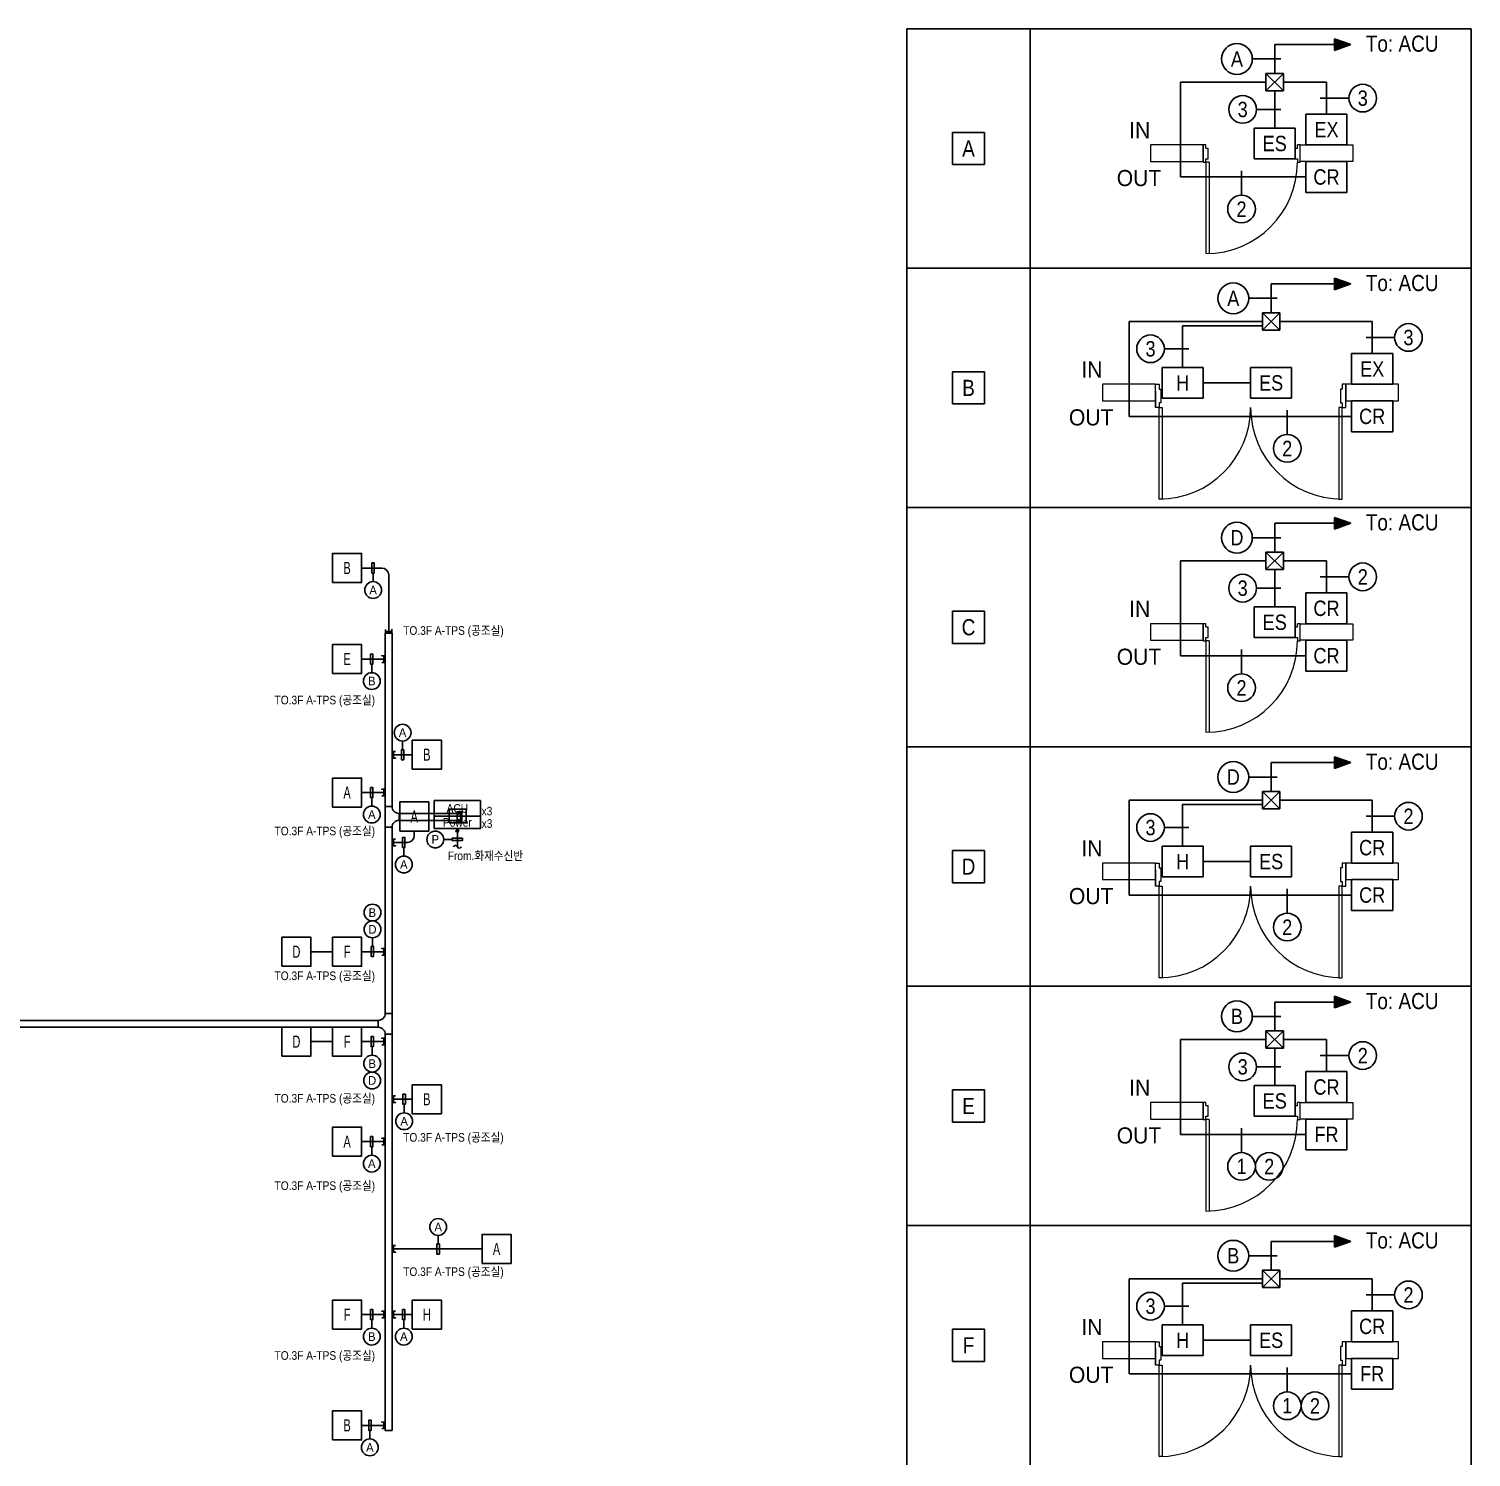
# Model space of a CAD drawing. Header units: millimetres. Extents: x 88230 to 502050, y -351975 to 882900.
# Drawn here: x 153714 to 216300, y 286325 to 348300 of the extents above; entities that cross this region are included whole.
import ezdxf
from ezdxf.enums import TextEntityAlignment as Align

# ---------------------------------------------------------------- set-up
doc = ezdxf.new("R2010")
doc.units = ezdxf.units.MM
doc.header["$LTSCALE"] = 150
doc.linetypes.add('D1', pattern=[3, 1, -1, 1])
for name, color, linetype in [('-----20 General Symbol', 3, 'Continuous'), ('-----27 Communication Cable Tray', 2, 'Continuous'), ('-----29 Indicator', 1, 'Continuous'), ('-----30 Text', 2, 'Continuous'), ('4', 4, 'Continuous'), ('6', 6, 'Continuous')]:
    doc.layers.add(name, color=color, linetype=linetype)
doc.layers.add('-----31 Base Plan', color=8, linetype='Continuous', lineweight=0)
doc.styles.add('ELEC', font='')
doc.styles.get('ELEC').set_extended_font_data('Dotum')

# ---------------------------------------------------------------- blocks, each defined once
blk = doc.blocks.new('GOK_B')
at = {"layer": '-----20 General Symbol', "color": 1}
blk.add_lwpolyline([(272950, 41850), (274750, 41850), (274750, 43650), (272950, 43650)], close=True, dxfattribs=at)
at = {"layer": '-----20 General Symbol', "color": 3, "style": 'ELEC', "width": 0.7}
blk.add_text('B', height=750, dxfattribs=at).set_placement((273850, 42750), align=Align.MIDDLE_CENTER)
blk = doc.blocks.new('GOK_H')
at = {"layer": '-----20 General Symbol', "color": 1}
blk.add_lwpolyline([(139470, -259730), (140730, -259730), (140730, -258470), (139470, -258470)], close=True, dxfattribs=at)
at = {"layer": '-----20 General Symbol', "color": 3, "style": 'ELEC', "width": 0.7}
blk.add_text('H', height=525, dxfattribs=at).set_placement((140100, -259100), align=Align.MIDDLE_CENTER)
blk = doc.blocks.new('GOK_F')
at = {"layer": '-----20 General Symbol', "color": 1}
blk.add_lwpolyline([(275670, 41850), (277470, 41850), (277470, 43650), (275670, 43650)], close=True, dxfattribs=at)
at = {"layer": '-----20 General Symbol', "color": 3, "style": 'ELEC', "width": 0.7}
blk.add_text('F', height=750, dxfattribs=at).set_placement((276570, 42750), align=Align.MIDDLE_CENTER)
blk = doc.blocks.new('GOK_A')
at = {"layer": '-----20 General Symbol', "color": 1}
blk.add_lwpolyline([(272950, 44280), (274750, 44280), (274750, 46080), (272950, 46080)], close=True, dxfattribs=at)
at = {"layer": '-----20 General Symbol', "color": 3, "style": 'ELEC', "width": 0.7}
blk.add_text('A', height=750, dxfattribs=at).set_placement((273850, 45180), align=Align.MIDDLE_CENTER)
blk = doc.blocks.new('GOK_E')
at = {"layer": '-----20 General Symbol', "color": 1}
blk.add_lwpolyline([(275670, 44280), (277470, 44280), (277470, 46080), (275670, 46080)], close=True, dxfattribs=at)
at = {"layer": '-----20 General Symbol', "color": 3, "style": 'ELEC', "width": 0.7}
blk.add_text('E', height=750, dxfattribs=at).set_placement((276570, 45180), align=Align.MIDDLE_CENTER)
blk = doc.blocks.new('GOK_D')
at = {"layer": '-----20 General Symbol', "color": 1}
blk.add_lwpolyline([(116508, -205929), (117768, -205929), (117768, -204669), (116508, -204669)], close=True, dxfattribs=at)
at = {"layer": '-----20 General Symbol', "color": 3, "style": 'ELEC', "width": 0.7}
blk.add_text('D', height=525, dxfattribs=at).set_placement((117138, -205299), align=Align.MIDDLE_CENTER)
blk = doc.blocks.new('범례2_GOK')
at = {"layer": '4', "ltscale": 0.05}
h = blk.add_hatch(color=256, dxfattribs=at)
h.dxf.hatch_style = 1
h.paths.add_polyline_path([(38427, 168058), (38951, 168249), (38427, 168440)])
at = {"layer": '4'}
h = blk.add_hatch(color=256, dxfattribs=at)
h.dxf.hatch_style = 1
h.paths.add_polyline_path([(38427, 160327), (38951, 160518), (38427, 160709)])
h = blk.add_hatch(color=256, dxfattribs=at)
h.dxf.hatch_style = 1
h.paths.add_polyline_path([(38427, 152596), (38951, 152787), (38427, 152978)])
h = blk.add_hatch(color=256, dxfattribs=at)
h.dxf.hatch_style = 1
h.paths.add_polyline_path([(38427, 144865), (38951, 145056), (38427, 145247)])
h = blk.add_hatch(color=256, dxfattribs=at)
h.dxf.hatch_style = 1
h.paths.add_polyline_path([(38427, 137134), (38951, 137325), (38427, 137516)])
h = blk.add_hatch(color=256, dxfattribs=at)
h.dxf.hatch_style = 1
h.paths.add_polyline_path([(38427, 129403), (38951, 129594), (38427, 129784)])
at = {"layer": '-----20 General Symbol'}
for p, q in [((36214, 167321), (36778, 167321)), ((36214, 166758), (36214, 167321)), ((36778, 166758), (36214, 167321)), ((36214, 166758), (36778, 167321)), ((36778, 167321), (36778, 166758)), ((36778, 166758), (36214, 166758)), ((36098, 159590), (36661, 159590)), ((36098, 159027), (36098, 159590)), ((36661, 159027), (36098, 159590)), ((36098, 159027), (36661, 159590)), ((36661, 159590), (36661, 159027)), ((36661, 159027), (36098, 159027)), ((36214, 151859), (36778, 151859)), ((36214, 151295), (36214, 151859)), ((36778, 151295), (36214, 151859)), ((36214, 151295), (36778, 151859)), ((36778, 151859), (36778, 151295)), ((36778, 151295), (36214, 151295)), ((36098, 144128), (36661, 144128)), ((36098, 143564), (36098, 144128)), ((36661, 143564), (36098, 144128)), ((36098, 143564), (36661, 144128)), ((36661, 144128), (36661, 143564)), ((36661, 143564), (36098, 143564)), ((36214, 136397), (36778, 136397)), ((36214, 135833), (36214, 136397)), ((36778, 135833), (36214, 136397)), ((36214, 135833), (36778, 136397)), ((36778, 136397), (36778, 135833)), ((36778, 135833), (36214, 135833)), ((36098, 128666), (36661, 128666)), ((36098, 128102), (36098, 128666)), ((36661, 128102), (36098, 128666)), ((36098, 128102), (36661, 128666)), ((36661, 128666), (36661, 128102)), ((36661, 128102), (36098, 128102))]:
    blk.add_line(p, q, dxfattribs=at)
at = {"layer": '-----20 General Symbol', "color": 1}
for p, q in [((37505, 166001), (38830, 166001)), ((37505, 165007), (37505, 166001)), ((38830, 166001), (38830, 165007)), ((27126, 165414), (26084, 165414)), ((26084, 165414), (26084, 164372)), ((27126, 164372), (27126, 165414)), ((35834, 165552), (37159, 165552)), ((35834, 164558), (35834, 165552)), ((37159, 165552), (37159, 164558)), ((38830, 165007), (37505, 165007)), ((37159, 164558), (35834, 164558)), ((37505, 164470), (38830, 164470)), ((37505, 163476), (37505, 164470)), ((38830, 164470), (38830, 163476)), ((26084, 164372), (27126, 164372)), ((38830, 163476), (37505, 163476)), ((38981, 158270), (40306, 158270)), ((38981, 157276), (38981, 158270)), ((40306, 158270), (40306, 157276)), ((27126, 157683), (26084, 157683)), ((26084, 157683), (26084, 156641)), ((27126, 156641), (27126, 157683)), ((32857, 157820), (34182, 157820)), ((32857, 156827), (32857, 157820)), ((34182, 157820), (34182, 156827)), ((35717, 157820), (37042, 157820)), ((35717, 156827), (35717, 157820)), ((37042, 157820), (37042, 156827)), ((40306, 157276), (38981, 157276)), ((26084, 156641), (27126, 156641)), ((34182, 156827), (32857, 156827)), ((37042, 156827), (35717, 156827)), ((38981, 156739), (40306, 156739)), ((38981, 155745), (38981, 156739)), ((40306, 156739), (40306, 155745)), ((40306, 155745), (38981, 155745)), ((37505, 150539), (38830, 150539)), ((37505, 149545), (37505, 150539)), ((38830, 150539), (38830, 149545)), ((35834, 150089), (37159, 150089)), ((35834, 149095), (35834, 150089)), ((37159, 150089), (37159, 149095)), ((27126, 149952), (26084, 149952)), ((26084, 149952), (26084, 148909)), ((27126, 148909), (27126, 149952)), ((37159, 149095), (35834, 149095)), ((38830, 149545), (37505, 149545)), ((26084, 148909), (27126, 148909)), ((37505, 149008), (38830, 149008)), ((37505, 148014), (37505, 149008)), ((38830, 149008), (38830, 148014)), ((38830, 148014), (37505, 148014)), ((38981, 142808), (40306, 142808)), ((38981, 141814), (38981, 142808)), ((40306, 142808), (40306, 141814)), ((27126, 142220), (26084, 142220)), ((26084, 142220), (26084, 141178)), ((27126, 141178), (27126, 142220)), ((32857, 142358), (34182, 142358)), ((32857, 141364), (32857, 142358)), ((34182, 142358), (34182, 141364)), ((35717, 142358), (37042, 142358)), ((35717, 141364), (35717, 142358)), ((37042, 142358), (37042, 141364)), ((40306, 141814), (38981, 141814)), ((26084, 141178), (27126, 141178)), ((34182, 141364), (32857, 141364)), ((37042, 141364), (35717, 141364)), ((38981, 141277), (40306, 141277)), ((38981, 140283), (38981, 141277)), ((40306, 141277), (40306, 140283)), ((40306, 140283), (38981, 140283)), ((37505, 135077), (38830, 135077)), ((37505, 134083), (37505, 135077)), ((38830, 135077), (38830, 134083)), ((27126, 134489), (26084, 134489)), ((26084, 134489), (26084, 133447)), ((27126, 133447), (27126, 134489)), ((35834, 134627), (37159, 134627)), ((35834, 133633), (35834, 134627)), ((37159, 134627), (37159, 133633)), ((38830, 134083), (37505, 134083)), ((26084, 133447), (27126, 133447)), ((37159, 133633), (35834, 133633)), ((37505, 133546), (38830, 133546)), ((37505, 132552), (37505, 133546)), ((38830, 133546), (38830, 132552)), ((38830, 132552), (37505, 132552)), ((38981, 127346), (40306, 127346)), ((38981, 126352), (38981, 127346)), ((40306, 127346), (40306, 126352)), ((27126, 126758), (26084, 126758)), ((26084, 126758), (26084, 125716)), ((27126, 125716), (27126, 126758)), ((32857, 126896), (34182, 126896)), ((32857, 125902), (32857, 126896)), ((34182, 126896), (34182, 125902)), ((35717, 126896), (37042, 126896)), ((35717, 125902), (35717, 126896)), ((37042, 126896), (37042, 125902)), ((40306, 126352), (38981, 126352)), ((34182, 125902), (32857, 125902)), ((37042, 125902), (35717, 125902)), ((38981, 125815), (40306, 125815)), ((38981, 124821), (38981, 125815)), ((40306, 125815), (40306, 124821)), ((26084, 125716), (27126, 125716)), ((40306, 124821), (38981, 124821))]:
    blk.add_line(p, q, dxfattribs=at)
at = {"layer": '-----29 Indicator', "color": 1}
for p, q in [((24617, 168758), (28593, 168758)), ((24617, 161027), (24617, 168758)), ((28593, 168758), (28593, 161027)), ((42841, 168758), (28593, 168758)), ((28593, 168758), (28593, 161027)), ((42841, 161027), (42841, 168758)), ((28593, 161027), (24617, 161027)), ((24617, 161027), (28593, 161027)), ((24617, 153296), (24617, 161027)), ((28593, 161027), (42841, 161027)), ((28593, 161027), (28593, 153296)), ((42841, 161027), (28593, 161027)), ((28593, 161027), (28593, 153296)), ((42841, 153296), (42841, 161027)), ((28593, 153296), (24617, 153296)), ((24617, 153296), (28593, 153296)), ((24617, 145565), (24617, 153296)), ((28593, 153296), (42841, 153296)), ((28593, 153296), (28593, 145565)), ((42841, 153296), (28593, 153296)), ((28593, 153296), (28593, 145565)), ((42841, 145565), (42841, 153296)), ((28593, 145565), (24617, 145565)), ((24617, 145565), (28593, 145565)), ((24617, 137834), (24617, 145565)), ((28593, 145565), (42841, 145565)), ((28593, 145565), (28593, 137834)), ((42841, 145565), (28593, 145565)), ((28593, 145565), (28593, 137834)), ((42841, 137834), (42841, 145565)), ((28593, 137834), (24617, 137834)), ((24617, 137834), (28593, 137834)), ((24617, 130103), (24617, 137834)), ((28593, 137834), (42841, 137834)), ((28593, 137834), (28593, 130103)), ((42841, 137834), (28593, 137834)), ((28593, 137834), (28593, 130103)), ((42841, 130103), (42841, 137834)), ((28593, 130103), (24617, 130103)), ((24617, 130103), (28593, 130103)), ((24617, 122372), (24617, 130103)), ((28593, 130103), (42841, 130103)), ((28593, 130103), (28593, 122372)), ((42841, 130103), (28593, 130103)), ((28593, 130103), (28593, 122372)), ((42841, 122372), (42841, 130103))]:
    blk.add_line(p, q, dxfattribs=at)
at = {"layer": '-----29 Indicator', "color": 1, "linetype": 'Continuous'}
for p, q in [((36297, 167785), (35772, 167785)), ((36695, 167785), (36297, 167785)), ((37969, 166520), (38366, 166520)), ((38366, 166520), (38892, 166520)), ((36297, 166155), (35908, 166155)), ((36695, 166155), (36297, 166155)), ((35424, 164172), (35424, 163774)), ((35424, 163774), (35424, 163385)), ((36181, 160054), (35655, 160054)), ((36578, 160054), (36181, 160054)), ((33320, 158424), (32932, 158424)), ((33718, 158424), (33320, 158424)), ((39445, 158789), (39843, 158789)), ((39843, 158789), (40369, 158789)), ((36900, 156441), (36900, 156043)), ((36900, 156043), (36900, 155654)), ((36297, 152323), (35772, 152323)), ((36695, 152323), (36297, 152323)), ((37969, 151058), (38366, 151058)), ((38366, 151058), (38892, 151058)), ((36297, 150692), (35908, 150692)), ((36695, 150692), (36297, 150692)), ((35424, 148710), (35424, 148312)), ((35424, 148312), (35424, 147923)), ((36181, 144592), (35655, 144592)), ((36578, 144592), (36181, 144592)), ((39445, 143327), (39843, 143327)), ((39843, 143327), (40369, 143327)), ((33320, 142961), (32932, 142961)), ((33718, 142961), (33320, 142961)), ((36900, 140979), (36900, 140581)), ((36900, 140581), (36900, 140192)), ((36297, 136861), (35772, 136861)), ((36695, 136861), (36297, 136861)), ((37969, 135596), (38366, 135596)), ((38366, 135596), (38892, 135596)), ((36297, 135230), (35908, 135230)), ((36695, 135230), (36297, 135230)), ((35424, 133247), (35424, 132850)), ((35424, 132850), (35424, 132461)), ((36181, 129130), (35655, 129130)), ((36578, 129130), (36181, 129130)), ((39445, 127865), (39843, 127865)), ((39843, 127865), (40369, 127865)), ((33320, 127499), (32932, 127499)), ((33718, 127499), (33320, 127499)), ((36900, 125516), (36900, 125119)), ((36900, 125119), (36900, 124730))]:
    blk.add_line(p, q, dxfattribs=at)
for centre, radius in [((35275, 167785), 497), ((39340, 166520), 447), ((35461, 166155), 447), ((35424, 162938), 447), ((35158, 160054), 497), ((32484, 158424), 447), ((40816, 158789), 447), ((36900, 155207), 447), ((35275, 152323), 497), ((39340, 151058), 447), ((35461, 150692), 447), ((35424, 147476), 447), ((35158, 144592), 497), ((40816, 143327), 447), ((32484, 142961), 447), ((36900, 139745), 447), ((35275, 136861), 497), ((39340, 135596), 447), ((35461, 135230), 447), ((35424, 132014), 447), ((36318, 132014), 447), ((35158, 129130), 497), ((40816, 127865), 447), ((32484, 127499), 447), ((36900, 124283), 447), ((37795, 124283), 447)]:
    blk.add_circle(centre, radius, dxfattribs=at)
at = {"layer": '-----31 Base Plan'}
for p, q in [((34188, 165007), (32483, 165007)), ((32483, 165007), (32483, 164470)), ((34188, 165007), (34188, 164452)), ((34275, 165007), (34188, 165007)), ((34188, 164470), (34188, 165007)), ((34275, 164905), (34275, 165007)), ((37228, 164905), (37228, 165007)), ((37315, 165007), (37228, 165007)), ((37315, 164452), (37315, 165007)), ((37315, 165007), (39020, 165007)), ((37315, 164470), (37315, 165007)), ((39020, 165007), (39020, 164470)), ((32483, 164470), (34188, 164470)), ((34275, 164905), (34345, 164905)), ((34275, 164452), (34275, 164558)), ((34275, 164558), (34345, 164558)), ((34345, 164558), (34345, 164905)), ((37159, 164905), (37159, 164558)), ((37159, 164905), (37228, 164905)), ((37159, 164558), (37228, 164558)), ((37228, 164558), (37228, 164452)), ((39020, 164470), (37315, 164470)), ((34188, 164452), (34275, 164452)), ((34380, 164452), (34275, 164452)), ((34275, 164452), (34275, 161499)), ((34380, 164452), (34380, 161501)), ((37228, 164452), (37315, 164452)), ((32643, 157276), (30937, 157276)), ((30937, 157276), (30937, 156739)), ((32643, 156525), (32643, 157276)), ((32643, 157276), (32762, 157276)), ((32643, 156739), (32643, 157276)), ((32643, 157061), (32643, 156524)), ((32762, 157276), (32762, 157123)), ((32762, 157123), (32814, 157123)), ((32814, 157123), (32814, 156679)), ((38672, 157123), (38620, 157123)), ((38620, 157123), (38620, 156679)), ((38791, 157276), (38672, 157276)), ((38672, 157276), (38672, 157123)), ((38791, 156525), (38791, 157276)), ((40497, 157276), (38791, 157276)), ((38791, 157276), (38791, 156739)), ((40497, 156739), (40497, 157276)), ((30937, 156739), (32643, 156739)), ((32814, 156679), (32762, 156679)), ((32762, 156679), (32762, 156525)), ((38620, 156679), (38672, 156679)), ((38672, 156679), (38672, 156525)), ((38791, 156739), (40497, 156739)), ((32762, 156525), (32643, 156525)), ((32762, 156525), (32762, 156525)), ((32762, 153570), (32762, 156525)), ((32762, 156525), (32865, 156525)), ((32865, 156525), (32865, 153570)), ((38569, 156525), (38569, 153570)), ((38672, 156525), (38569, 156525)), ((38672, 156525), (38672, 156525)), ((38672, 156525), (38672, 156525)), ((38672, 156525), (38791, 156525)), ((38672, 153570), (38672, 156525)), ((32865, 153570), (32762, 153570)), ((38569, 153570), (38672, 153570)), ((34188, 149545), (32483, 149545)), ((32483, 149545), (32483, 149008)), ((34188, 149545), (34188, 148989)), ((34275, 149545), (34188, 149545)), ((34188, 149008), (34188, 149545)), ((34188, 149406), (34188, 149059)), ((34275, 149443), (34275, 149545)), ((34275, 149443), (34345, 149443)), ((34275, 148989), (34275, 149095)), ((34275, 149095), (34345, 149095)), ((34345, 149095), (34345, 149443)), ((37159, 149443), (37159, 149095)), ((37159, 149443), (37228, 149443)), ((37159, 149095), (37228, 149095)), ((37228, 149443), (37228, 149545)), ((37315, 149545), (37228, 149545)), ((37228, 149095), (37228, 148989)), ((37315, 148989), (37315, 149545)), ((37315, 149545), (39020, 149545)), ((37315, 149008), (37315, 149545)), ((37315, 149059), (37315, 149406)), ((37315, 149059), (37315, 149406)), ((39020, 149545), (39020, 149008)), ((32483, 149008), (34188, 149008)), ((34188, 148989), (34275, 148989)), ((34380, 148989), (34275, 148989)), ((34275, 148989), (34275, 146037)), ((34380, 148989), (34380, 146038)), ((37228, 148989), (37315, 148989)), ((39020, 149008), (37315, 149008)), ((32643, 141814), (30937, 141814)), ((30937, 141814), (30937, 141277)), ((32643, 141063), (32643, 141814)), ((32643, 141814), (32762, 141814)), ((32643, 141277), (32643, 141814)), ((32762, 141814), (32762, 141660)), ((32762, 141660), (32814, 141660)), ((32814, 141660), (32814, 141216)), ((38672, 141660), (38620, 141660)), ((38620, 141660), (38620, 141216)), ((38791, 141814), (38672, 141814)), ((38672, 141814), (38672, 141660)), ((38791, 141063), (38791, 141814)), ((40497, 141814), (38791, 141814)), ((38791, 141814), (38791, 141277)), ((40497, 141277), (40497, 141814)), ((30937, 141277), (32643, 141277)), ((32643, 141599), (32643, 141062)), ((32814, 141216), (32762, 141216)), ((32762, 141216), (32762, 141063)), ((38620, 141216), (38672, 141216)), ((38672, 141216), (38672, 141063)), ((38791, 141277), (40497, 141277)), ((32762, 141063), (32643, 141063)), ((32762, 141063), (32762, 141063)), ((32762, 138108), (32762, 141063)), ((32762, 141063), (32865, 141063)), ((32865, 141063), (32865, 138108)), ((38569, 141063), (38569, 138108)), ((38672, 141063), (38569, 141063)), ((38672, 141063), (38672, 141063)), ((38672, 141063), (38672, 141063)), ((38672, 141063), (38791, 141063)), ((38672, 138108), (38672, 141063)), ((32865, 138108), (32762, 138108)), ((38569, 138108), (38672, 138108)), ((34188, 134083), (32483, 134083)), ((32483, 134083), (32483, 133546)), ((34188, 134083), (34188, 133527)), ((34275, 134083), (34188, 134083)), ((34188, 133546), (34188, 134083)), ((34188, 133944), (34188, 133597)), ((34275, 133981), (34275, 134083)), ((34275, 133981), (34345, 133981)), ((34345, 133633), (34345, 133981)), ((37159, 133981), (37159, 133633)), ((37159, 133981), (37228, 133981)), ((37228, 133981), (37228, 134083)), ((37315, 134083), (37228, 134083)), ((37315, 133527), (37315, 134083)), ((37315, 134083), (39020, 134083)), ((37315, 133546), (37315, 134083)), ((37315, 133597), (37315, 133944)), ((37315, 133597), (37315, 133944)), ((39020, 134083), (39020, 133546)), ((32483, 133546), (34188, 133546)), ((34188, 133527), (34275, 133527)), ((34275, 133527), (34275, 133633)), ((34275, 133633), (34345, 133633)), ((34380, 133527), (34275, 133527)), ((34275, 133527), (34275, 130574)), ((34380, 133527), (34380, 130576)), ((37159, 133633), (37228, 133633)), ((37228, 133633), (37228, 133527)), ((37228, 133527), (37315, 133527)), ((39020, 133546), (37315, 133546)), ((32643, 126352), (30937, 126352)), ((30937, 126352), (30937, 125815)), ((32643, 125600), (32643, 126352)), ((32643, 126352), (32762, 126352)), ((32643, 125815), (32643, 126352)), ((32762, 126352), (32762, 126198)), ((38791, 126352), (38672, 126352)), ((38672, 126352), (38672, 126198)), ((38791, 125600), (38791, 126352)), ((40497, 126352), (38791, 126352)), ((38791, 126352), (38791, 125815)), ((40497, 125815), (40497, 126352)), ((30937, 125815), (32643, 125815)), ((32643, 126137), (32643, 125600)), ((32762, 126198), (32814, 126198)), ((32814, 126198), (32814, 125754)), ((38672, 126198), (38620, 126198)), ((38620, 126198), (38620, 125754)), ((38791, 125815), (40497, 125815)), ((32762, 125600), (32643, 125600)), ((32814, 125754), (32762, 125754)), ((32762, 125754), (32762, 125600)), ((32762, 125600), (32762, 125600)), ((32762, 122646), (32762, 125600)), ((32762, 125600), (32865, 125600)), ((32865, 125600), (32865, 122646)), ((38569, 125600), (38569, 122646)), ((38672, 125600), (38569, 125600)), ((38620, 125754), (38672, 125754)), ((38672, 125754), (38672, 125600)), ((38672, 125600), (38672, 125600)), ((38672, 125600), (38672, 125600)), ((38672, 125600), (38791, 125600)), ((38672, 122646), (38672, 125600)), ((32865, 122646), (32762, 122646)), ((38569, 122646), (38672, 122646))]:
    blk.add_line(p, q, dxfattribs=at)
at = {"layer": '-----31 Base Plan', "ltscale": 8}
for p, q in [((34188, 164868), (34188, 164521)), ((37315, 164521), (37315, 164868)), ((37315, 164521), (37315, 164868))]:
    blk.add_line(p, q, dxfattribs=at)
at = {"layer": '-----31 Base Plan'}
for centre, radius, start, end in [((34275, 164452), 2953, 270, 0), ((32762, 156525), 2955, 270.0001, 0), ((38672, 156525), 2955, 180, 269.9999), ((34275, 148989), 2953, 270, 0), ((32762, 141063), 2955, 270.0001, 0), ((38672, 141063), 2955, 180, 269.9999), ((34275, 133527), 2953, 270, 0), ((32762, 125600), 2955, 270.0001, 0), ((38672, 125600), 2955, 180, 269.9999)]:
    blk.add_arc(centre, radius, start, end, dxfattribs=at)
at = {"layer": '4'}
for p, q in [((38427, 168249), (36496, 168249)), ((36496, 168249), (36496, 167321)), ((36214, 167040), (33448, 167040)), ((33448, 167040), (33448, 163973)), ((38168, 167040), (36778, 167040)), ((38168, 166001), (38168, 167040)), ((36496, 166758), (36496, 165552)), ((33448, 163973), (37505, 163973)), ((38427, 160518), (36379, 160518)), ((36379, 160518), (36379, 159590)), ((38951, 160518), (38427, 160709)), ((38427, 160709), (38427, 160327)), ((38427, 160327), (38951, 160518)), ((36098, 159308), (31790, 159308)), ((31790, 159308), (31790, 156242)), ((33519, 159169), (33519, 157820)), ((36098, 159169), (33519, 159169)), ((39644, 159308), (36661, 159308)), ((39644, 158270), (39644, 159308)), ((35717, 157323), (34182, 157323)), ((31790, 156242), (38981, 156242)), ((38951, 152787), (38427, 152978)), ((38427, 152978), (38427, 152596)), ((38427, 152787), (36496, 152787)), ((36496, 152787), (36496, 151859)), ((38427, 152596), (38951, 152787)), ((36214, 151577), (33448, 151577)), ((33448, 151577), (33448, 148511)), ((38168, 151577), (36778, 151577)), ((38168, 150539), (38168, 151577)), ((36496, 151295), (36496, 150089)), ((33448, 148511), (37505, 148511)), ((38427, 145056), (36379, 145056)), ((36379, 145056), (36379, 144128)), ((38951, 145056), (38427, 145247)), ((38427, 145247), (38427, 144865)), ((38427, 144865), (38951, 145056)), ((36098, 143846), (31790, 143846)), ((31790, 143846), (31790, 140780)), ((33519, 143707), (33519, 142358)), ((36098, 143707), (33519, 143707)), ((39644, 143846), (36661, 143846)), ((39644, 142808), (39644, 143846)), ((35717, 141861), (34182, 141861)), ((31790, 140780), (38981, 140780)), ((38951, 137325), (38427, 137516)), ((38427, 137516), (38427, 137134)), ((38427, 137325), (36496, 137325)), ((36496, 137325), (36496, 136397)), ((38427, 137134), (38951, 137325)), ((36214, 136115), (33448, 136115)), ((33448, 136115), (33448, 133049)), ((38168, 136115), (36778, 136115)), ((38168, 135077), (38168, 136115)), ((36496, 135833), (36496, 134627)), ((33448, 133049), (37505, 133049)), ((38427, 129594), (36379, 129594)), ((36379, 129594), (36379, 128666)), ((38951, 129594), (38427, 129784)), ((38427, 129784), (38427, 129403)), ((38427, 129403), (38951, 129594)), ((36098, 128384), (31790, 128384)), ((31790, 128384), (31790, 125318)), ((33519, 128245), (33519, 126896)), ((36098, 128245), (33519, 128245)), ((39644, 128384), (36661, 128384)), ((39644, 127346), (39644, 128384)), ((35717, 126399), (34182, 126399)), ((31790, 125318), (38981, 125318))]:
    blk.add_line(p, q, dxfattribs=at)
at = {"layer": '4', "ltscale": 0.05}
for p, q in [((38951, 168249), (38427, 168440)), ((38427, 168440), (38427, 168058)), ((38427, 168058), (38951, 168249))]:
    blk.add_line(p, q, dxfattribs=at)
at = {"layer": '-----20 General Symbol', "color": 3, "style": 'ELEC', "width": 0.9}
for s, p in [('EX', (38168, 165504)), ('ES', (36496, 165055)), ('CR', (38168, 163973)), ('EX', (39644, 157773)), ('H', (33519, 157323)), ('ES', (36379, 157323)), ('CR', (39644, 156242)), ('CR', (38168, 150042)), ('ES', (36496, 149592)), ('CR', (38168, 148511)), ('CR', (39644, 142311)), ('H', (33519, 141861)), ('ES', (36379, 141861)), ('CR', (39644, 140780)), ('CR', (38168, 134580)), ('ES', (36496, 134130)), ('FR', (38168, 133049)), ('CR', (39644, 126849)), ('H', (33519, 126399)), ('ES', (36379, 126399)), ('FR', (39644, 125318))]:
    blk.add_text(s, height=497, dxfattribs=at).set_placement(p, align=Align.MIDDLE_CENTER)
at = {"layer": '-----20 General Symbol', "style": 'ELEC', "width": 0.9}
for s, p in [('A', (26605, 164893)), ('B', (26605, 157162)), ('C', (26605, 149430)), ('D', (26605, 141699)), ('E', (26605, 133968)), ('F', (26605, 126237))]:
    blk.add_text(s, height=521, dxfattribs=at).set_placement(p, align=Align.MIDDLE_CENTER)
at = {"layer": '-----30 Text', "style": 'ELEC', "width": 0.9}
for p in [(40612, 168280), (40612, 160549), (40612, 152818), (40612, 145087), (40612, 137356), (40612, 129624)]:
    blk.add_text('To: ACU', height=521.1, dxfattribs=at).set_placement(p, align=Align.MIDDLE_CENTER)
for s, p in [('A', (35275, 167785)), ('3', (35461, 166155)), ('3', (39340, 166520)), ('2', (35424, 162938)), ('A', (35158, 160054)), ('3', (40816, 158789)), ('3', (32484, 158424)), ('2', (36900, 155207)), ('D', (35275, 152323)), ('3', (35461, 150692)), ('2', (39340, 151058)), ('2', (35424, 147476)), ('D', (35158, 144592)), ('2', (40816, 143327)), ('3', (32484, 142961)), ('2', (36900, 139745)), ('B', (35275, 136861)), ('2', (39340, 135596)), ('3', (35461, 135230)), ('1', (35424, 132014)), ('2', (36318, 132014)), ('B', (35158, 129130)), ('3', (32484, 127499)), ('2', (40816, 127865)), ('1', (36900, 124283)), ('2', (37795, 124283))]:
    blk.add_text(s, height=497, dxfattribs=at).set_placement(p, align=Align.MIDDLE)
at = {"layer": '-----30 Text', "style": 'ELEC'}
for s, p in [('IN', (31794, 165224)), ('OUT', (31393, 163679)), ('IN', (30249, 157493)), ('OUT', (29847, 155948)), ('IN', (31794, 149762)), ('OUT', (31393, 148217)), ('IN', (30249, 142030)), ('OUT', (29847, 140486)), ('IN', (31794, 134299)), ('OUT', (31393, 132755)), ('IN', (30249, 126568)), ('OUT', (29847, 125024))]:
    blk.add_text(s, height=521.1, dxfattribs=at).set_placement(p)
blk = doc.blocks.new('O08')
blk.add_hatch(color=256).paths.add_polyline_path([(120, 51), (-120, 51), (-120, 0), (120, 0)])
blk.add_lwpolyline([(120, 127.5), (120, 0), (-120, 0), (-120, 127.5), (-120, 51), (120, 51)])

msp = doc.modelspace()

# ---------------------------------------------------------------- linework, layer by layer
at = {"layer": '-----20 General Symbol', "color": 1}
for points in [[(171308, 314137), (173308, 314137), (173308, 314811), (171308, 314811)], [(171308, 313598), (173308, 313598), (173308, 314137), (171308, 314137)]]:
    msp.add_lwpolyline(points, close=True, dxfattribs=at)
at = {"layer": '-----27 Communication Cable Tray', "elevation": 0}
for points in [[(169178, 322085), (169178, 314555), (169478, 314555), (169478, 322085)], [(172504, 314255), (169778, 314255), (169778, 313955), (172504, 313955)], [(169478, 305576), (169478, 313655), (169178, 313655), (169178, 305576)], [(101044, 304976), (168878, 304976), (168878, 305276), (101044, 305276)], [(169478, 287486), (169478, 304676), (169178, 304676), (169178, 287486)]]:
    msp.add_lwpolyline(points, close=True, dxfattribs=at)
for points in [[(169478, 313655), (169178, 313655), (169178, 313655), (169178, 314555), (169478, 314555, 0.414214), (169778, 314255), (169778, 313955), (169778, 313955, 0.414214)], [(169178, 305576), (169478, 305576), (169478, 305576), (169478, 304676), (169178, 304676, 0.414214), (168878, 304976), (168878, 305276), (168878, 305276, 0.414214)]]:
    msp.add_lwpolyline(points, format="xyb", close=True, dxfattribs=at)
at = {"layer": '-----27 Communication Cable Tray', "color": 1}
msp.add_lwpolyline([(172304, 313880), (172504, 313880), (172504, 314330), (172304, 314330), (172304, 313880)], dxfattribs=at)
at = {"layer": '-----27 Communication Cable Tray', "color": 1, "linetype": 'D1'}
for points in [[(172304, 313880), (172504, 314330)], [(172304, 314330), (172504, 313880)]]:
    msp.add_lwpolyline(points, dxfattribs=at)
at = {"layer": '-----27 Communication Cable Tray'}
for points in [[(172354, 314005), (172354, 313955), (172454, 313955), (172454, 314255), (172354, 314255), (172354, 314205)], [(172454, 313930), (172504, 313930), (172504, 314280), (172454, 314280), (172454, 313930)]]:
    msp.add_lwpolyline(points, dxfattribs=at)
at = {"layer": '-----29 Indicator', "color": 1, "elevation": 0}
msp.add_lwpolyline([(168652, 324314), (168652, 324687), (168601, 324687), (168601, 325123), (168704, 325123), (168704, 324687), (168627, 324687), (168652, 324687), (168652, 324314, 0.414214), (168288, 323949, 0.414214), (168652, 323585, 0.414214), (169017, 323949, 0.414214), (168652, 324314, 0.151042)], format="xyb", dxfattribs=at)
at = {"layer": '-----29 Indicator', "color": 1}
for points in [[(168595, 320364), (168595, 320737), (168543, 320737), (168543, 321173), (168646, 321173), (168646, 320737), (168569, 320737), (168595, 320737), (168595, 320364, 0.414214), (168230, 319999, 0.414214), (168595, 319635, 0.414214), (168960, 319999, 0.414214), (168595, 320364, 0.151042)], [(169932, 317396), (169932, 317023), (169880, 317023), (169880, 316587), (169983, 316587), (169983, 317023), (169906, 317023), (169932, 317023), (169932, 317396, -0.414214), (169567, 317761, -0.414214), (169932, 318125, -0.414214), (170297, 317761, -0.414214), (169932, 317396, -0.151042)], [(168595, 314572), (168595, 314945), (168543, 314945), (168543, 315381), (168646, 315381), (168646, 314945), (168569, 314945), (168595, 314945), (168595, 314572, 0.414214), (168230, 314207, 0.414214), (168595, 313842, 0.414214), (168960, 314207, 0.414214), (168595, 314572, 0.151042)], [(169984, 312406), (169984, 312779), (169932, 312779), (169932, 313215), (170035, 313215), (170035, 312779), (169958, 312779), (169984, 312779), (169984, 312406, 0.414214), (169619, 312041, 0.414214), (169984, 311676, 0.414214), (170349, 312041, 0.414214), (169984, 312406, 0.151042)], [(171717, 313127), (172090, 313127), (172090, 313076), (172526, 313076), (172526, 313178), (172090, 313178), (172090, 313101), (172090, 313127), (171717, 313127, -0.414214), (171352, 312762, -0.414214), (170987, 313127, -0.414214), (171352, 313492, -0.414214), (171717, 313127, -0.151042)], [(168624, 308860), (168624, 308487), (168572, 308487), (168572, 308051), (168675, 308051), (168675, 308487), (168598, 308487), (168624, 308487), (168624, 308860, -0.414214), (168259, 309224, -0.414214), (168624, 309589, -0.414214), (168988, 309224, -0.414214), (168624, 308860, -0.151042)], [(168614, 303764), (168614, 304137), (168563, 304137), (168563, 304573), (168666, 304573), (168666, 304137), (168589, 304137), (168614, 304137), (168614, 303764, 0.414214), (168249, 303399, 0.414214), (168614, 303035, 0.414214), (168979, 303399, 0.414214), (168614, 303764, 0.151042)], [(170000, 301264), (170000, 301637), (169949, 301637), (169949, 302073), (170052, 302073), (170052, 301637), (169975, 301637), (170000, 301637), (170000, 301264, 0.414214), (169636, 300899, 0.414214), (170000, 300535, 0.414214), (170365, 300899, 0.414214), (170000, 301264, 0.151042)], [(168595, 299424), (168595, 299797), (168543, 299797), (168543, 300233), (168646, 300233), (168646, 299797), (168569, 299797), (168595, 299797), (168595, 299424, 0.414214), (168230, 299059, 0.414214), (168595, 298695, 0.414214), (168960, 299059, 0.414214), (168595, 299424, 0.151042)], [(171477, 295948), (171477, 295576), (171425, 295576), (171425, 295139), (171528, 295139), (171528, 295576), (171451, 295576), (171477, 295576), (171477, 295948, -0.414214), (171112, 296313, -0.414214), (171477, 296678, -0.414214), (171842, 296313, -0.414214), (171477, 295948, -0.151042)], [(168595, 291919), (168595, 292292), (168543, 292292), (168543, 292728), (168646, 292728), (168646, 292292), (168569, 292292), (168595, 292292), (168595, 291919, 0.414214), (168230, 291555, 0.414214), (168595, 291190, 0.414214), (168960, 291555, 0.414214), (168595, 291919, 0.151042)], [(169985, 291919), (169985, 292292), (169934, 292292), (169934, 292728), (170036, 292728), (170036, 292292), (169959, 292292), (169985, 292292), (169985, 291919, 0.414214), (169620, 291555, 0.414214), (169985, 291190, 0.414214), (170350, 291555, 0.414214), (169985, 291919, 0.151042)], [(168512, 287114), (168512, 287487), (168461, 287487), (168461, 287923), (168564, 287923), (168564, 287487), (168487, 287487), (168512, 287487), (168512, 287114, 0.414214), (168148, 286749, 0.414214), (168512, 286385, 0.414214), (168877, 286749, 0.414214), (168512, 287114, 0.151042)]]:
    msp.add_lwpolyline(points, format="xyb", dxfattribs=at)
for centre, start, end in [((168624, 309954), 90, 180), ((168624, 309954), 180, 270), ((168624, 309954), 0, 90), ((168624, 309954), 270, 0), ((168614, 302670), 90, 180), ((168614, 302670), 0, 90), ((168614, 302670), 180, 270), ((168614, 302670), 270, 0)]:
    msp.add_arc(centre, 365, start, end, dxfattribs=at)
at = {"layer": '-----30 Text'}
msp.add_lwpolyline([(171946, 313848), (171946, 314448), (172696, 314448), (172696, 313848)], close=True, dxfattribs=at)
at = {"layer": '4'}
for p, q in [((169028, 324905, 0), (168154, 324905, 0)), ((169328, 322085, 0), (169328, 324605, 0)), ((168154, 320955), (169178, 320955)), ((169478, 316805), (170354, 316805)), ((168154, 315163), (169178, 315163)), ((170138, 312997), (169478, 312997)), ((170438, 313493), (170438, 313297)), ((165954, 308255), (166894, 308255)), ((168154, 308255), (169178, 308255)), ((166894, 304355), (165954, 304355)), ((168154, 304355), (169030, 304355)), ((168154, 304355), (169178, 304355)), ((170354, 301855), (169510, 301855)), ((170354, 301855), (169510, 301855)), ((168154, 300015), (169178, 300015)), ((169478, 295358, 0), (173379, 295358)), ((168154, 292510), (169178, 292510)), ((169478, 292510), (170354, 292510)), ((168154, 287705), (169178, 287705))]:
    msp.add_line(p, q, dxfattribs=at)
for centre, start, end in [((169028, 324605, 0), 0, 90), ((170138, 313297), 270, 0)]:
    msp.add_arc(centre, 300, start, end, dxfattribs=at)
at = {"layer": '6'}
msp.add_line((172308, 313598), (172308, 312810), dxfattribs=at)
msp.add_lwpolyline([(172378, 313478), (172308, 313598), (172239, 313478)], close=True, dxfattribs=at)
for centre, start, end in [((172225, 312781), 18.99978, 161.00022), ((172391, 312839), 198.99978, 341.00022)]:
    msp.add_arc(centre, 88, start, end, dxfattribs=at)

# ---------------------------------------------------------------- block references
at = {"layer": '-----20 General Symbol'}
for name, p, xscale, yscale, zscale in [('범례2_GOK', (158749, 121596), 1.34336713436953, 1.34336713436953, 1.34336713436953), ('GOK_B', (-24171, 294980), 0.6999999999970896, 0.6999999999970896, 0.6999999999970896), ('GOK_E', (-26075, 289329), 0.6999999999970896, 0.6999999999970896, 0.6999999999970896), ('GOK_B', (-20711, 286880), 0.6999999999970896, 0.6999999999970896, 0.6999999999970896), ('GOK_A', (-24171, 283537), 0.6999999999970896, 0.6999999999970896, 0.6999999999970896), ('GOK_A', (-21257, 282497), 0.6999999999970896, 0.6999999999970896, 0.6999999999970896), ('GOK_F', (-26075, 278330), 0.6999999999970896, 0.6999999999970896, 0.6999999999970896), ('GOK_F', (-26075, 274430), 0.6999999999970896, 0.6999999999970896, 0.6999999999970896), ('GOK_B', (-20711, 271930), 0.6999999999970896, 0.6999999999970896, 0.6999999999970896), ('GOK_A', (-24171, 268389), 0.6999999999970896, 0.6999999999970896, 0.6999999999970896), ('GOK_A', (-17686, 263732), 0.6999999999970896, 0.6999999999970896, 0.6999999999970896), ('GOK_F', (-26075, 262585), 0.6999999999970896, 0.6999999999970896, 0.6999999999970896), ('GOK_B', (-24171, 257780), 0.6999999999970896, 0.6999999999970896, 0.6999999999970896)]:
    msp.add_blockref(name, p, dxfattribs=dict(at, xscale=xscale, yscale=yscale, zscale=zscale))
for name, p in [('GOK_D', (48186, 513554)), ('GOK_D', (48186, 509654)), ('GOK_H', (30884, 551610))]:
    msp.add_blockref(name, p, dxfattribs=at)
at = {"layer": '4', "xscale": -1.199999999953434, "yscale": 1.199999999953434, "zscale": 1.199999999953434}
msp.add_blockref('O08', (169328, 322085, 0), dxfattribs=at)
for p, rotation in [((169178, 320955), 90), ((169478, 316805), 270.0000000000001), ((169178, 315163), 90), ((169478, 312997), 270.0000000000001), ((169178, 308255), 90), ((169178, 304355), 90), ((169478, 301855), 270.0000000000001), ((169178, 300015), 90), ((169478, 295358, 0), 270.0000000000001), ((169178, 292510), 90), ((169478, 292510, 0), 270.0000000000001), ((169178, 287705), 90)]:
    msp.add_blockref('O08', p, dxfattribs=dict(at, rotation=rotation))

# ---------------------------------------------------------------- texts
at = {"layer": '-----20 General Symbol', "color": 3, "style": 'ELEC', "width": 0.9}
for s, p in [('ACU', (172308, 314474, 0)), ('x3', (173593, 314358, 0)), ('Power', (172308, 313867, 0)), ('x3', (173596, 313818, 0))]:
    msp.add_text(s, height=375, dxfattribs=at).set_placement(p, align=Align.MIDDLE_CENTER)
msp.add_text('From.화재수신반', height=375, dxfattribs=at).set_placement((173526, 312426), align=Align.MIDDLE)
at = {"layer": '-----30 Text', "style": 'ELEC'}
for s, p in [('A', (168652, 323949, 0)), ('B', (168595, 319999)), ('A', (169932, 317761)), ('A', (168595, 314207)), ('P', (171352, 313127)), ('A', (169984, 312041)), ('B', (168619, 309954)), ('D', (168624, 309224)), ('B', (168614, 303399)), ('D', (168610, 302670)), ('A', (170000, 300899)), ('A', (168595, 299059)), ('A', (171477, 296313)), ('B', (168595, 291555)), ('A', (169985, 291555)), ('A', (168512, 286749))]:
    msp.add_text(s, height=375, dxfattribs=at).set_placement(p, align=Align.MIDDLE)
at = {"style": 'ELEC', "width": 0.9}
for p in [(172139, 322166), (166557, 319150), (166557, 313468), (166557, 307185), (166557, 301868), (172139, 300175), (166557, 298080), (172139, 294346), (166557, 290709)]:
    msp.add_text('TO.3F A-TPS (공조실)', height=375, dxfattribs=at).set_placement(p, align=Align.MIDDLE)

doc.saveas('drawing.dxf')
